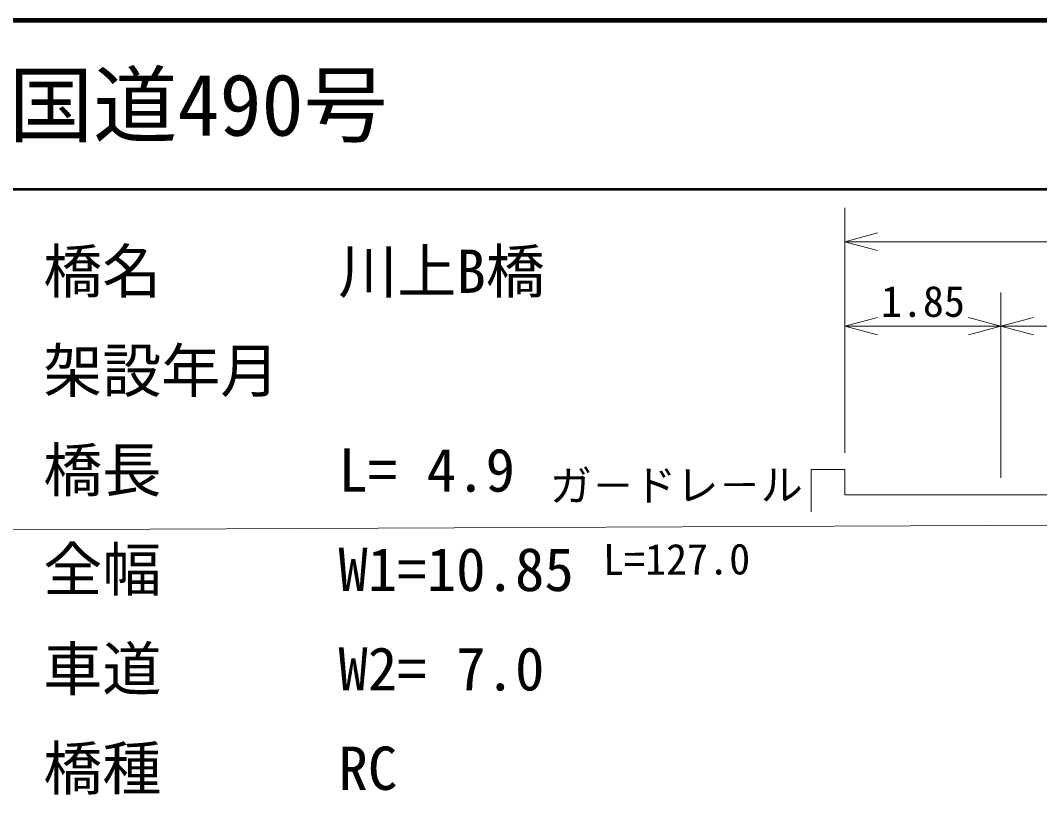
# Model space of a CAD drawing. Units: millimetres, scale not verified, with parts at other scales. Extents: x 40000 to 680000, y 20000 to 380000.
# Drawn here: x 227422 to 287862, y 334120 to 380000 of the extents above; entities that cross this region are included whole.
import ezdxf
from ezdxf.enums import TextEntityAlignment as Align

# ---------------------------------------------------------------- set-up
doc = ezdxf.new("R2010")
doc.units = ezdxf.units.MM
doc.header["$LTSCALE"] = 1000
for name, color, linetype, lineweight in [('M-STR-HTXT', 7, 'Continuous', 13), ('M-TTL', 2, 'Continuous', 140), ('M-TTL-LINE', 7, 'Continuous', 50)]:
    doc.layers.add(name, color=color, linetype=linetype, lineweight=lineweight)
doc.layers.add('M-TTL-TXT', color=7, linetype='Continuous')
doc.styles.add('@ＭＳ ゴシック', font='')
doc.styles.add('ＭＳ ゴシック', font='')
doc.styles.get('@ＭＳ ゴシック').set_extended_font_data('@MS Gothic')
doc.styles.get('ＭＳ ゴシック').set_extended_font_data('MS Gothic')

msp = doc.modelspace()

# ---------------------------------------------------------------- linework, layer by layer
at = {"layer": 'M-STR-HTXT'}
for p, q in [((276321, 354383), (276321, 368883)), ((278253, 367401), (276321, 366883)), ((276321, 366883), (330571, 366883)), ((276321, 366883), (278253, 366366)), ((285571, 352883), (285571, 363883)), ((278253, 362401), (276321, 361883)), ((285571, 361883), (283639, 362401)), ((287503, 362401), (285571, 361883)), ((276321, 361883), (285571, 361883)), ((276321, 361883), (278253, 361366)), ((283639, 361366), (285571, 361883)), ((285571, 361883), (320571, 361883)), ((285571, 361883), (287503, 361366)), ((274321, 353383), (276321, 353383)), ((274321, 353383), (274321, 350883)), ((276321, 351883), (276321, 353383)), ((276321, 351883), (285571, 351883)), ((285571, 351883), (320571, 351883)), ((202880, 349714), (329775, 350255))]:
    msp.add_line(p, q, dxfattribs=at)
at = {"layer": 'M-TTL'}
msp.add_line((680000, 380000), (40000, 380000), dxfattribs=at)
at = {"layer": 'M-TTL-LINE'}
msp.add_line((40000, 370000), (680000, 370000), dxfattribs=at)

# ---------------------------------------------------------------- texts
at = {"layer": 'M-STR-HTXT', "style": 'ＭＳ ゴシック'}
for s, height, p in [('橋名\u3000\u3000\u3000川上B橋', 2566, (228779, 363085)), ('1.85', 1833, (278446, 361883)), ('架設年月\u3000', 2566, (228779, 357194)), ('橋長\u3000\u3000\u3000L= 4.9', 2566, (228779, 351303)), ('全幅\u3000\u3000\u3000W1=10.85', 2566, (228779, 345412)), ('車道\u3000\u3000\u3000W2= 7.0', 2566, (228779, 339521)), ('橋種\u3000\u3000\u3000RC', 2566, (228779, 333630))]:
    msp.add_text(s, height=height, dxfattribs=at).set_placement(p, align=Align.BOTTOM_LEFT)
msp.add_text('ガ－ドレ－ル', height=1833, rotation=0.244, dxfattribs=at).set_placement((266323, 350984), align=Align.BOTTOM_CENTER)
at = {"layer": 'M-STR-HTXT', "style": '@ＭＳ ゴシック'}
msp.add_text('L=127.0', height=1833, rotation=0.244, dxfattribs=at).set_placement((266332, 348984), align=Align.TOP_CENTER)
at = {"layer": 'M-TTL-TXT', "style": 'ＭＳ ゴシック'}
msp.add_text('一般国道490号', height=3666, dxfattribs=at).set_placement((216734, 375000), align=Align.MIDDLE_LEFT)

doc.saveas('drawing.dxf')
